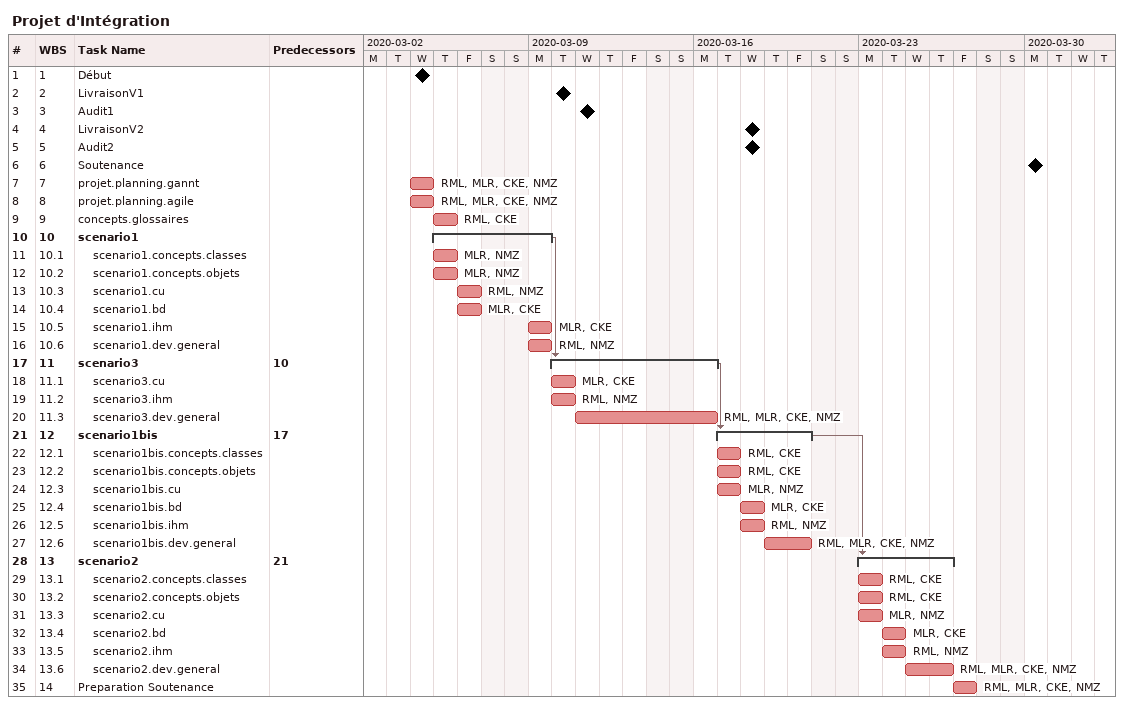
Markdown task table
Projet d'Intégration

| ID | WBS | Task | Start | Finish | Predecessors | Resources |
|---|---|---|---|---|---|---|
| 1 | 1 | Début (milestone) | 2020-03-04 | 2020-03-04 |  |  |
| 2 | 2 | LivraisonV1 (milestone) | 2020-03-10 | 2020-03-10 |  |  |
| 3 | 3 | Audit1 (milestone) | 2020-03-11 | 2020-03-11 |  |  |
| 4 | 4 | LivraisonV2 (milestone) | 2020-03-18 | 2020-03-18 |  |  |
| 5 | 5 | Audit2 (milestone) | 2020-03-18 | 2020-03-18 |  |  |
| 6 | 6 | Soutenance (milestone) | 2020-03-30 | 2020-03-30 |  |  |
| 7 | 7 | projet.planning.gannt | 2020-03-04 | 2020-03-04 |  | RML, MLR, CKE, NMZ |
| 8 | 8 | projet.planning.agile | 2020-03-04 | 2020-03-04 |  | RML, MLR, CKE, NMZ |
| 9 | 9 | concepts.glossaires | 2020-03-05 | 2020-03-05 |  | RML, CKE |
| 10 | 10 | **scenario1** | 2020-03-05 | 2020-03-09 |  |  |
| 11 | 10.1 | scenario1.concepts.classes | 2020-03-05 | 2020-03-05 |  | MLR, NMZ |
| 12 | 10.2 | scenario1.concepts.objets | 2020-03-05 | 2020-03-05 |  | MLR, NMZ |
| 13 | 10.3 | scenario1.cu | 2020-03-06 | 2020-03-06 |  | RML, NMZ |
| 14 | 10.4 | scenario1.bd | 2020-03-06 | 2020-03-06 |  | MLR, CKE |
| 15 | 10.5 | scenario1.ihm | 2020-03-09 | 2020-03-09 |  | MLR, CKE |
| 16 | 10.6 | scenario1.dev.general | 2020-03-09 | 2020-03-09 |  | RML, NMZ |
| 17 | 11 | **scenario3** | 2020-03-10 | 2020-03-16 | 10 |  |
| 18 | 11.1 | scenario3.cu | 2020-03-10 | 2020-03-10 |  | MLR, CKE |
| 19 | 11.2 | scenario3.ihm | 2020-03-10 | 2020-03-10 |  | RML, NMZ |
| 20 | 11.3 | scenario3.dev.general | 2020-03-11 | 2020-03-16 |  | RML, MLR, CKE, NMZ |
| 21 | 12 | **scenario1bis** | 2020-03-17 | 2020-03-20 | 17 |  |
| 22 | 12.1 | scenario1bis.concepts.classes | 2020-03-17 | 2020-03-17 |  | RML, CKE |
| 23 | 12.2 | scenario1bis.concepts.objets | 2020-03-17 | 2020-03-17 |  | RML, CKE |
| 24 | 12.3 | scenario1bis.cu | 2020-03-17 | 2020-03-17 |  | MLR, NMZ |
| 25 | 12.4 | scenario1bis.bd | 2020-03-18 | 2020-03-18 |  | MLR, CKE |
| 26 | 12.5 | scenario1bis.ihm | 2020-03-18 | 2020-03-18 |  | RML, NMZ |
| 27 | 12.6 | scenario1bis.dev.general | 2020-03-19 | 2020-03-20 |  | RML, MLR, CKE, NMZ |
| 28 | 13 | **scenario2** | 2020-03-23 | 2020-03-26 | 21 |  |
| 29 | 13.1 | scenario2.concepts.classes | 2020-03-23 | 2020-03-23 |  | RML, CKE |
| 30 | 13.2 | scenario2.concepts.objets | 2020-03-23 | 2020-03-23 |  | RML, CKE |
| 31 | 13.3 | scenario2.cu | 2020-03-23 | 2020-03-23 |  | MLR, NMZ |
| 32 | 13.4 | scenario2.bd | 2020-03-24 | 2020-03-24 |  | MLR, CKE |
| 33 | 13.5 | scenario2.ihm | 2020-03-24 | 2020-03-24 |  | RML, NMZ |
| 34 | 13.6 | scenario2.dev.general | 2020-03-25 | 2020-03-26 |  | RML, MLR, CKE, NMZ |
| 35 | 14 | Preparation Soutenance | 2020-03-27 | 2020-03-27 |  | RML, MLR, CKE, NMZ |
